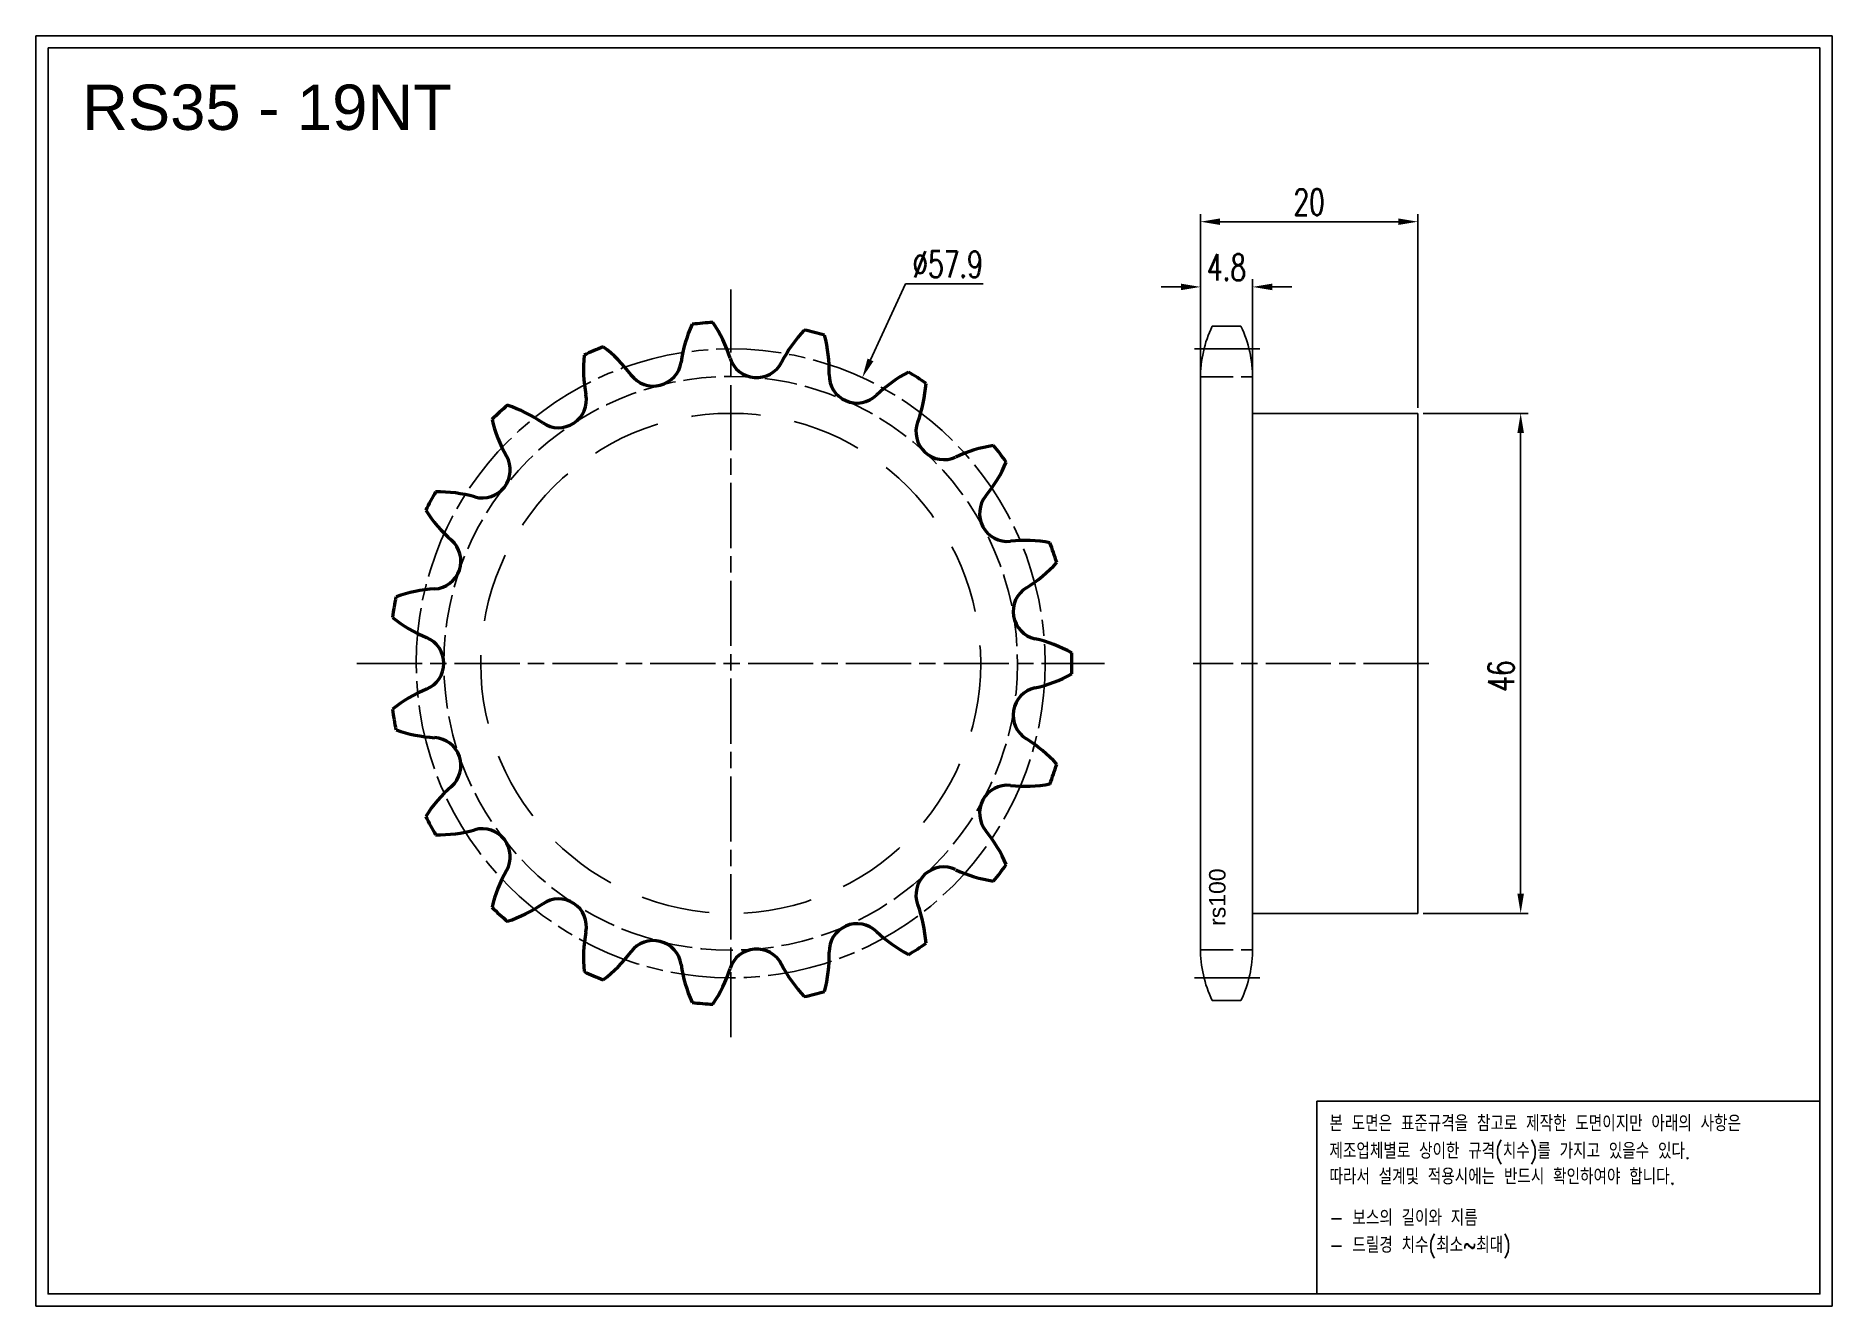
# Model space of a CAD drawing. Header units: millimetres. Extents: x -43506 to -43341, y 1089 to 1206.
import ezdxf

# ---------------------------------------------------------------- set-up
doc = ezdxf.new("R2010")
doc.units = ezdxf.units.MM
for name, pattern in [('AM_ISO02W050', [7.5, 6, -1.5]), ('AM_ISO02W050x2', [3.75, 3, -0.75]), ('AM_ISO08W050', [18, 12, -1.5, 3, -1.5]), ('AM_ISO08W050x2', [9, 6, -0.75, 1.5, -0.75]), ('HIDDEN', [9.525, 6.35, -3.175])]:
    doc.linetypes.add(name, pattern=pattern)
for name, color, linetype, lineweight in [('AM_0N', 7, 'Continuous', 50), ('AM_3N', 6, 'AM_ISO02W050', 25), ('AM_7', 4, 'AM_ISO08W050', 25), ('AM_7N', 4, 'AM_ISO08W050', 25)]:
    doc.layers.add(name, color=color, linetype=linetype, lineweight=lineweight)
doc.layers.add('HL', color=2, linetype='HIDDEN')
doc.layers.add('S-DIM', color=7, linetype='Continuous')
doc.styles.add('HAN', font='ROMANS.shx', dxfattribs={"width": 0.7, "bigfont": 'whgtxt.shx'})
doc.styles.add('HSG', font='SIMPLEX.shx', dxfattribs={"width": 0.7, "bigfont": 'HSG.shx'})
doc.styles.get("Standard").update_dxf_attribs({"font": 'arial.ttf'})
doc.dimstyles.new('APP3', dxfattribs={"dimtxt": 2.4, "dimasz": 1.8, "dimexe": 0.7, "dimexo": 0.5, "dimgap": 0.6, "dimtad": 1, "dimtoh": 1, "dimdec": 1, "dimrnd": 0.01, "dimzin": 9, "dimdsep": 46, "dimtxsty": 'HSG', "dimcen": 0, "dimclrd": 1, "dimclre": 1, "dimclrt": 256, "dimazin": 2, "dimtp": 1, "dimtm": 1, "dimtfac": 0.5, "dimtdec": 1, "dimtofl": 0, "dimtmove": 0, "dimatfit": 3, "dimfxl": 0, "dimtvp": 1, "dimtolj": 2, "dimlwd": -1, "dimlwe": -1, "dimarcsym": 0})
doc.dimstyles.new('APP3$0', dxfattribs={"dimtxt": 2.4, "dimasz": 1.8, "dimexe": 0.7, "dimexo": 0.5, "dimgap": 0.6, "dimtad": 1, "dimtoh": 1, "dimdec": 1, "dimrnd": 0.01, "dimzin": 9, "dimdsep": 46, "dimtxsty": 'HSG', "dimcen": 0, "dimclrd": 1, "dimclre": 1, "dimclrt": 256, "dimazin": 2, "dimtp": 1, "dimtm": 1, "dimtfac": 0.5, "dimtdec": 1, "dimtofl": 0, "dimtmove": 0, "dimatfit": 3, "dimfxl": 0, "dimtvp": 1, "dimtolj": 2, "dimlwd": -1, "dimlwe": -1, "dimarcsym": 0})

# ---------------------------------------------------------------- blocks, each defined once
blk = doc.blocks.new('*D1')
at = {"layer": 'Defpoints', "color": 0, "transparency": 16777216}
for p in [(-43378.92, 1171.13), (-43378.92, 1125.13), (-43369.46, 1125.13)]:
    blk.add_point(p, dxfattribs=at)
at = {"layer": 'S-DIM', "color": 1, "transparency": 16777216}
for p, q in [((-43378.42, 1171.13), (-43368.76, 1171.13)), ((-43369.46, 1169.33), (-43369.46, 1126.93)), ((-43378.42, 1125.13), (-43368.76, 1125.13))]:
    blk.add_line(p, q, dxfattribs=at)
for points in [[(-43369.76, 1169.33), (-43369.16, 1169.33), (-43369.46, 1171.13)], [(-43369.76, 1126.93), (-43369.16, 1126.93), (-43369.46, 1125.13)]]:
    blk.add_solid(points, dxfattribs=at)
at = {"layer": 'S-DIM', "transparency": 16777216, "insert": (-43371.26, 1146.96), "char_height": 2.4, "attachment_point": 5, "rotation": 90, "style": 'HSG'}
blk.add_mtext('\\A2;46', dxfattribs=at)
blk = doc.blocks.new('*D2')
at = {"layer": 'Defpoints', "color": 0, "transparency": 16777216}
for p in [(-43394.12, 1182.76), (-43398.92, 1174.34), (-43394.12, 1174.34)]:
    blk.add_point(p, dxfattribs=at)
at = {"layer": 'S-DIM', "color": 1, "transparency": 16777216}
for p, q in [((-43398.92, 1174.84), (-43398.92, 1183.46)), ((-43394.12, 1174.84), (-43394.12, 1183.46)), ((-43400.72, 1182.76), (-43402.52, 1182.76)), ((-43392.32, 1182.76), (-43390.52, 1182.76))]:
    blk.add_line(p, q, dxfattribs=at)
for points in [[(-43400.72, 1183.06), (-43400.72, 1182.46), (-43398.92, 1182.76)], [(-43392.32, 1183.06), (-43392.32, 1182.46), (-43394.12, 1182.76)]]:
    blk.add_solid(points, dxfattribs=at)
at = {"layer": 'S-DIM', "transparency": 16777216, "insert": (-43396.52, 1184.56), "char_height": 2.4, "attachment_point": 5, "style": 'HSG'}
blk.add_mtext('\\A2;4.8', dxfattribs=at)
blk = doc.blocks.new('*D3')
at = {"layer": 'Defpoints', "color": 0, "transparency": 16777216}
for p in [(-43378.92, 1188.76), (-43398.92, 1174.34), (-43378.92, 1171.13)]:
    blk.add_point(p, dxfattribs=at)
at = {"layer": 'S-DIM', "color": 1, "transparency": 16777216}
for p, q in [((-43398.92, 1174.84), (-43398.92, 1189.46)), ((-43397.12, 1188.76), (-43380.72, 1188.76)), ((-43378.92, 1171.63), (-43378.92, 1189.46))]:
    blk.add_line(p, q, dxfattribs=at)
for points in [[(-43397.12, 1189.06), (-43397.12, 1188.46), (-43398.92, 1188.76)], [(-43380.72, 1189.06), (-43380.72, 1188.46), (-43378.92, 1188.76)]]:
    blk.add_solid(points, dxfattribs=at)
at = {"layer": 'S-DIM', "transparency": 16777216, "insert": (-43388.92, 1190.56), "char_height": 2.4, "attachment_point": 5, "style": 'HSG'}
blk.add_mtext('\\A2;20', dxfattribs=at)
blk = doc.blocks.new('*D4')
at = {"layer": 'Defpoints', "color": 0, "transparency": 16777216}
for p in [(-43430.03, 1174.41), (-43454.25, 1121.85)]:
    blk.add_point(p, dxfattribs=at)
at = {"layer": 'S-DIM', "color": 1, "transparency": 16777216}
for p, q in [((-43426.06, 1183.04), (-43429.28, 1176.05)), ((-43418.9, 1183.04), (-43426.06, 1183.04))]:
    blk.add_line(p, q, dxfattribs=at)
blk.add_solid([(-43429.55, 1176.17), (-43429.01, 1175.92), (-43430.03, 1174.41)], dxfattribs=at)
at = {"layer": 'S-DIM', "transparency": 16777216, "insert": (-43422.18, 1184.84), "char_height": 2.4, "attachment_point": 5, "style": 'HSG'}
blk.add_mtext('\\A2;∅57.9', dxfattribs=at)
blk = doc.blocks.new('notice1')
at = {"color": 4}
blk.add_lwpolyline([(-22142.12, 1735.9), (-22053.8, 1735.9), (-22053.8, 1702.07), (-22142.12, 1702.07)], close=True, dxfattribs=at)
at = {"color": 4, "style": 'HAN', "width": 0.8}
for s, p in [('본 도면은 표준규격을 참고로 제작한 도면이지만 아래의 사항은', (-22139.9, 1730.62)), ('제조업체별로 상이한 규격(치수)를 가지고 있을수 있다.', (-22139.9, 1725.78)), ('따라서 설계및 적용시에는 반드시 확인하여야 합니다.', (-22139.9, 1721.28)), ('- 보스의 길이와 지름', (-22139.9, 1714.03)), ('- 드릴경 치수(최소~최대)', (-22139.9, 1709.27))]:
    blk.add_text(s, height=2.7949, dxfattribs=at).set_placement(p)

msp = doc.modelspace()

# ---------------------------------------------------------------- linework, layer by layer
for p, q in [((-43395.19, 1179.14), (-43397.85, 1179.14)), ((-43398.92, 1174.34), (-43398.92, 1121.92)), ((-43394.12, 1174.34), (-43394.12, 1121.92)), ((-43394.12, 1171.13), (-43378.92, 1171.13)), ((-43378.92, 1171.13), (-43378.92, 1125.13)), ((-43378.92, 1125.13), (-43394.12, 1125.13)), ((-43395.19, 1117.12), (-43397.85, 1117.12))]:
    msp.add_line(p, q)
for points in [[(-43506.06, 1205.85), (-43340.81, 1205.85), (-43340.81, 1089), (-43506.06, 1089)], [(-43504.95, 1204.74), (-43341.92, 1204.74), (-43341.92, 1090.12), (-43504.95, 1090.12)]]:
    msp.add_lwpolyline(points, close=True)
for centre, start, end in [((-43387.62, 1174.34), 154.8633, 180), ((-43405.42, 1174.34), 0, 25.1367), ((-43387.62, 1121.92), 180, 205.1367), ((-43405.42, 1121.92), 334.8633, 0)]:
    msp.add_arc(centre, 11.3, start, end)
at = {"layer": 'AM_0N'}
for centre, radius, start, end in [((-43434.04, 1174.03), 12.8, 155.5283, 171.8421), ((-43442.14, 1148.13), 31.4, 92.9827, 96.4909), ((-43454.39, 1172.34), 12.8, 17.6316, 33.9453), ((-43426.07, 1169.99), 12.8, 136.581, 152.8947), ((-43442.14, 1148.13), 31.4, 74.0354, 77.5436), ((-43445.87, 1175.01), 12.8, 358.6842, 14.998), ((-43442.14, 1148.13), 31.4, 111.9301, 115.4383), ((-43461.59, 1167.05), 12.8, 36.5789, 52.8927), ((-43442.89, 1175.25), 12.8, 174.4757, 190.7895), ((-43449.25, 1176.21), 2.57, 216.5789, 351.8421), ((-43439.75, 1176.99), 2.57, 197.6316, 332.8947), ((-43430.51, 1174.65), 2.57, 178.6842, 313.9474), ((-43419.84, 1163.59), 12.8, 117.6336, 133.9474), ((-43442.14, 1148.13), 31.4, 55.088, 58.5962), ((-43436.94, 1174.76), 12.8, 339.7368, 356.0506), ((-43442.14, 1148.13), 31.4, 130.8775, 134.3857), ((-43466.68, 1159.71), 12.8, 55.5263, 71.8401), ((-43457.98, 1172.38), 2.57, 235.5263, 10.7895), ((-43451.65, 1173.54), 12.8, 193.4231, 209.7368), ((-43422.53, 1169.44), 2.57, 159.7368, 295), ((-43464.99, 1165.92), 2.57, 254.4737, 29.7368), ((-43416.03, 1155.51), 12.8, 98.6862, 115), ((-43442.14, 1148.13), 31.4, 36.1406, 39.6488), ((-43428.58, 1171.63), 12.8, 320.7895, 337.1032), ((-43442.14, 1148.13), 31.4, 149.8248, 153.333), ((-43469.11, 1151.11), 12.8, 74.4737, 90.7874), ((-43416.67, 1161.92), 2.57, 140.7895, 276.0526), ((-43459.39, 1169.08), 12.8, 212.3704, 228.6842), ((-43469.53, 1157.54), 2.57, 273.4211, 48.6842), ((-43415.05, 1146.63), 12.8, 79.7389, 96.0526), ((-43442.14, 1148.13), 31.4, 17.1933, 20.7015), ((-43421.68, 1165.95), 12.8, 301.8421, 318.1559), ((-43442.14, 1148.13), 31.4, 168.7722, 172.2804), ((-43468.61, 1142.2), 12.8, 93.4211, 109.7348), ((-43413.58, 1152.9), 2.57, 121.8421, 257.1053), ((-43465.25, 1162.34), 12.8, 231.3178, 247.6316), ((-43471.1, 1148.13), 2.57, 292.3684, 67.6316), ((-43417.01, 1137.92), 12.8, 60.7915, 77.1053), ((-43442.14, 1148.13), 31.4, 358.2459, 1.7541), ((-43417.01, 1158.34), 12.8, 282.8947, 299.2085), ((-43465.25, 1133.92), 12.8, 112.3684, 128.6822), ((-43413.58, 1143.37), 2.57, 102.8947, 238.1579), ((-43442.14, 1148.13), 31.4, 187.7196, 191.2278), ((-43468.61, 1154.07), 12.8, 250.2652, 266.5789), ((-43469.53, 1138.73), 2.57, 311.3158, 86.5789), ((-43421.68, 1130.31), 12.8, 41.8441, 58.1579), ((-43442.14, 1148.13), 31.4, 339.2985, 342.8067), ((-43415.05, 1149.63), 12.8, 263.9474, 280.2611), ((-43459.39, 1127.19), 12.8, 131.3158, 147.6296), ((-43416.67, 1134.35), 2.57, 83.9474, 219.2105), ((-43442.14, 1148.13), 31.4, 206.667, 210.1752), ((-43469.11, 1145.15), 12.8, 269.2126, 285.5263), ((-43464.99, 1130.34), 2.57, 330.2632, 105.5263), ((-43428.58, 1124.63), 12.8, 22.8968, 39.2105), ((-43451.65, 1122.72), 12.8, 150.2632, 166.5769), ((-43422.53, 1126.83), 2.57, 65, 200.2632), ((-43416.03, 1140.75), 12.8, 245, 261.3138), ((-43442.14, 1148.13), 31.4, 320.3512, 323.8594), ((-43442.14, 1148.13), 31.4, 225.6143, 229.1225), ((-43466.68, 1136.56), 12.8, 288.1599, 304.4737), ((-43457.98, 1123.89), 2.57, 349.2105, 124.4737), ((-43436.94, 1121.5), 12.8, 3.9494, 20.2632), ((-43430.51, 1121.61), 2.57, 46.0526, 181.3158), ((-43442.89, 1121.01), 12.8, 169.2105, 185.5243), ((-43449.25, 1120.06), 2.57, 8.1579, 143.4211), ((-43419.84, 1132.68), 12.8, 226.0526, 242.3664), ((-43442.14, 1148.13), 31.4, 301.4038, 304.912), ((-43461.59, 1129.22), 12.8, 307.1073, 323.4211), ((-43439.75, 1119.27), 2.57, 27.1053, 162.3684), ((-43426.07, 1126.27), 12.8, 207.1053, 223.419), ((-43445.87, 1121.26), 12.8, 345.002, 1.3158), ((-43442.14, 1148.13), 31.4, 244.5617, 248.0699), ((-43434.04, 1122.24), 12.8, 188.1579, 204.4717), ((-43454.39, 1123.93), 12.8, 326.0547, 342.3684), ((-43442.14, 1148.13), 31.4, 282.4564, 285.9646), ((-43442.14, 1148.13), 31.4, 263.5091, 267.0173)]:
    msp.add_arc(centre, radius, start, end, dxfattribs=at)
at = {"layer": 'AM_3N', "linetype": 'AM_ISO02W050x2'}
for p, q in [((-43398.92, 1174.5), (-43394.12, 1174.5)), ((-43398.92, 1121.76), (-43394.12, 1121.76))]:
    msp.add_line(p, q, dxfattribs=at)
msp.add_circle((-43442.14, 1148.13), 26.39, dxfattribs=at)
at = {"layer": 'AM_7', "linetype": 'AM_ISO08W050x2'}
for p, q in [((-43393.46, 1177.07), (-43399.58, 1177.07)), ((-43377.91, 1148.13), (-43399.58, 1148.13)), ((-43393.46, 1119.2), (-43399.58, 1119.2))]:
    msp.add_line(p, q, dxfattribs=at)
msp.add_circle((-43442.14, 1148.13), 28.93, dxfattribs=at)
at = {"layer": 'AM_7N', "linetype": 'AM_ISO08W050x2'}
for p, q in [((-43442.14, 1113.73), (-43442.14, 1182.53)), ((-43476.54, 1148.13), (-43407.74, 1148.13))]:
    msp.add_line(p, q, dxfattribs=at)
at = {"layer": 'HL'}
msp.add_circle((-43442.14, 1148.13), 23, dxfattribs=at)

# ---------------------------------------------------------------- block references
at = {"xscale": 0.52416, "yscale": 0.52416, "zscale": 0.52416}
msp.add_blockref('notice1', (-31782.2, 197.96), dxfattribs=at)

# ---------------------------------------------------------------- texts
msp.add_text('RS35 - 19NT', height=4.1731).set_placement((-43501.81, 1197.2))
at = {"insert": (-43398.13, 1123.98), "char_height": 1.512, "width": 6.5009, "attachment_point": 1, "rotation": 90}
msp.add_mtext('rs100', dxfattribs=at)

# ---------------------------------------------------------------- dimensions: what is measured, and where the dimension line sits
at = {"layer": 'S-DIM'}
dim = msp.add_linear_dim(base=(-43378.92, 1188.76), p1=(-43398.92, 1174.34), p2=(-43378.92, 1171.13), dimstyle='APP3$0', dxfattribs=at)
dim.commit()
dim.dimension.update_dxf_attribs({"geometry": '*D3', "text_midpoint": (-43388.92, 1190.56)})
dim = msp.add_diameter_dim_2p(p1=(-43454.25, 1121.85), p2=(-43430.03, 1174.41), dimstyle='APP3', dxfattribs=at)
dim.commit()
dim.dimension.update_dxf_attribs({"geometry": '*D4', "text_midpoint": (-43422.18, 1183.04), "dimtype": 131})
dim = msp.add_linear_dim(base=(-43394.12, 1182.76), p1=(-43398.92, 1174.34), p2=(-43394.12, 1174.34), dimstyle='APP3$0', dxfattribs=at)
dim.commit()
dim.dimension.update_dxf_attribs({"geometry": '*D2', "text_midpoint": (-43396.52, 1182.76), "dimtype": 128})
dim = msp.add_linear_dim(base=(-43369.46, 1125.13), p1=(-43378.92, 1171.13), p2=(-43378.92, 1125.13), angle=90, dimstyle='APP3$0', dxfattribs=at)
dim.commit()
dim.dimension.update_dxf_attribs({"geometry": '*D1', "text_midpoint": (-43369.46, 1146.96), "dimtype": 128})

doc.saveas('drawing.dxf')
